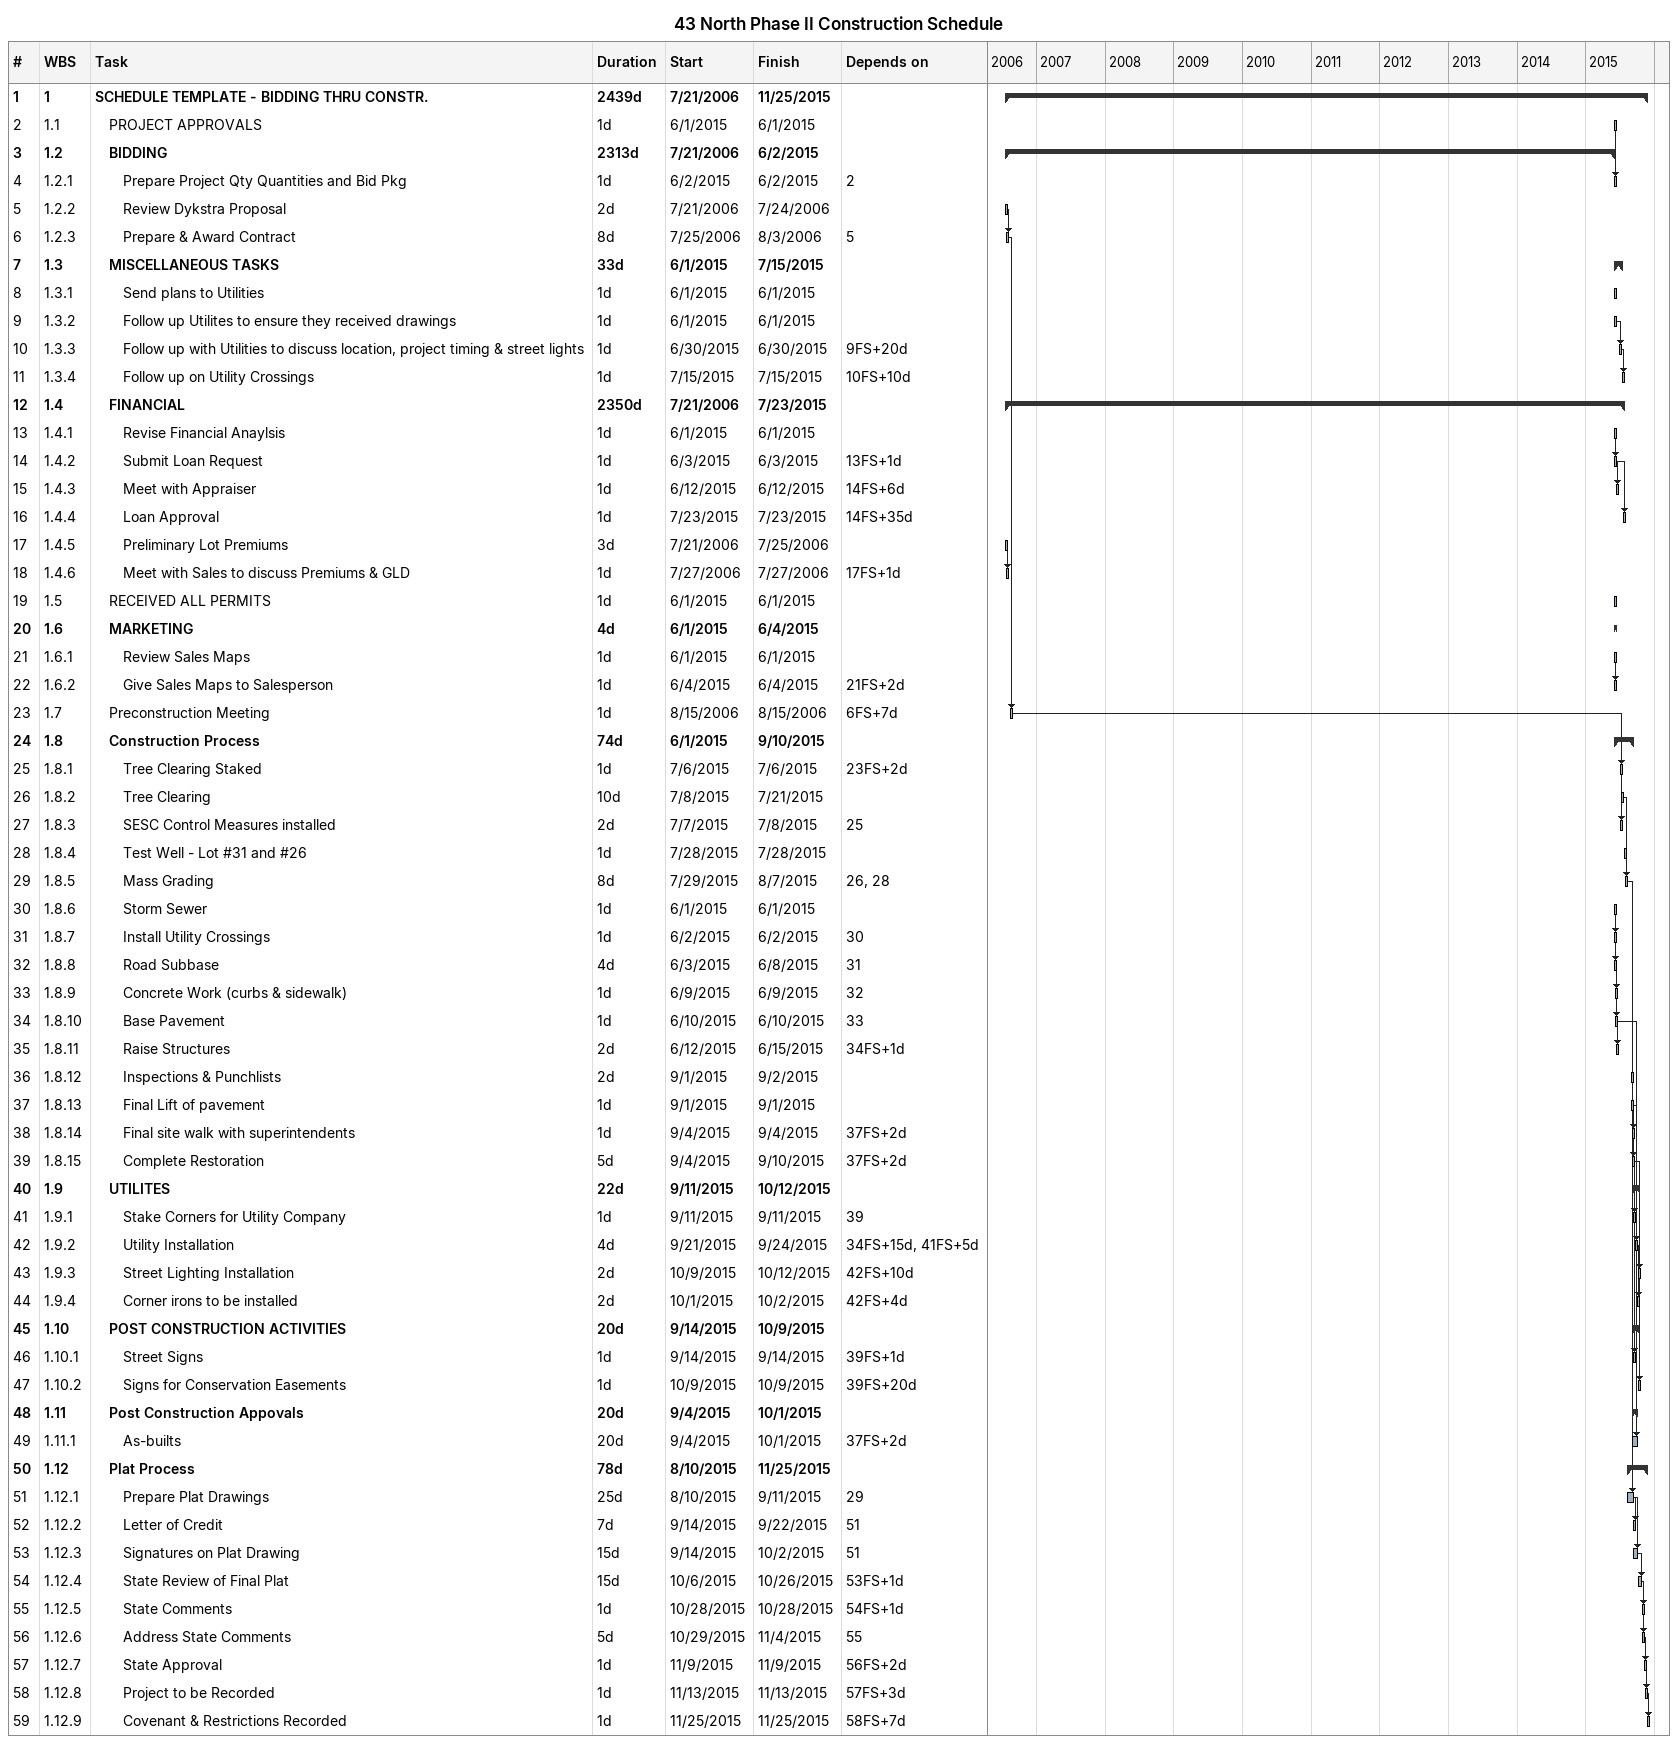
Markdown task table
43 North Phase II Construction Schedule

| ID | WBS | Task | Duration | Start | Finish | Predecessors |
|---|---|---|---|---|---|---|
| 1 | 1 | **SCHEDULE TEMPLATE - BIDDING THRU CONSTR.** | 2439d | 2006-07-21 | 2015-11-25 |  |
| 2 | 1.1 | PROJECT APPROVALS | 1d | 2015-06-01 | 2015-06-01 |  |
| 3 | 1.2 | **BIDDING** | 2313d | 2006-07-21 | 2015-06-02 |  |
| 4 | 1.2.1 | Prepare Project Qty Quantities and Bid Pkg | 1d | 2015-06-02 | 2015-06-02 | 2 |
| 5 | 1.2.2 | Review Dykstra Proposal | 2d | 2006-07-21 | 2006-07-24 |  |
| 6 | 1.2.3 | Prepare & Award Contract | 8d | 2006-07-25 | 2006-08-03 | 5 |
| 7 | 1.3 | **MISCELLANEOUS TASKS** | 33d | 2015-06-01 | 2015-07-15 |  |
| 8 | 1.3.1 | Send plans to Utilities | 1d | 2015-06-01 | 2015-06-01 |  |
| 9 | 1.3.2 | Follow up Utilites to ensure they received drawings | 1d | 2015-06-01 | 2015-06-01 |  |
| 10 | 1.3.3 | Follow up with Utilities to discuss location, project timing & street lights | 1d | 2015-06-30 | 2015-06-30 | 9FS+20d |
| 11 | 1.3.4 | Follow up on Utility Crossings | 1d | 2015-07-15 | 2015-07-15 | 10FS+10d |
| 12 | 1.4 | **FINANCIAL** | 2350d | 2006-07-21 | 2015-07-23 |  |
| 13 | 1.4.1 | Revise Financial Anaylsis | 1d | 2015-06-01 | 2015-06-01 |  |
| 14 | 1.4.2 | Submit Loan Request | 1d | 2015-06-03 | 2015-06-03 | 13FS+1d |
| 15 | 1.4.3 | Meet with Appraiser | 1d | 2015-06-12 | 2015-06-12 | 14FS+6d |
| 16 | 1.4.4 | Loan Approval | 1d | 2015-07-23 | 2015-07-23 | 14FS+35d |
| 17 | 1.4.5 | Preliminary Lot Premiums | 3d | 2006-07-21 | 2006-07-25 |  |
| 18 | 1.4.6 | Meet with Sales to discuss Premiums & GLD | 1d | 2006-07-27 | 2006-07-27 | 17FS+1d |
| 19 | 1.5 | RECEIVED ALL PERMITS | 1d | 2015-06-01 | 2015-06-01 |  |
| 20 | 1.6 | **MARKETING** | 4d | 2015-06-01 | 2015-06-04 |  |
| 21 | 1.6.1 | Review Sales Maps | 1d | 2015-06-01 | 2015-06-01 |  |
| 22 | 1.6.2 | Give Sales Maps to Salesperson | 1d | 2015-06-04 | 2015-06-04 | 21FS+2d |
| 23 | 1.7 | Preconstruction Meeting | 1d | 2006-08-15 | 2006-08-15 | 6FS+7d |
| 24 | 1.8 | **Construction Process** | 74d | 2015-06-01 | 2015-09-10 |  |
| 25 | 1.8.1 | Tree Clearing Staked | 1d | 2015-07-06 | 2015-07-06 | 23FS+2d |
| 26 | 1.8.2 | Tree Clearing | 10d | 2015-07-08 | 2015-07-21 |  |
| 27 | 1.8.3 | SESC Control Measures installed | 2d | 2015-07-07 | 2015-07-08 | 25 |
| 28 | 1.8.4 | Test Well - Lot #31 and #26 | 1d | 2015-07-28 | 2015-07-28 |  |
| 29 | 1.8.5 | Mass Grading | 8d | 2015-07-29 | 2015-08-07 | 26, 28 |
| 30 | 1.8.6 | Storm Sewer | 1d | 2015-06-01 | 2015-06-01 |  |
| 31 | 1.8.7 | Install Utility Crossings | 1d | 2015-06-02 | 2015-06-02 | 30 |
| 32 | 1.8.8 | Road Subbase | 4d | 2015-06-03 | 2015-06-08 | 31 |
| 33 | 1.8.9 | Concrete Work (curbs & sidewalk) | 1d | 2015-06-09 | 2015-06-09 | 32 |
| 34 | 1.8.10 | Base Pavement | 1d | 2015-06-10 | 2015-06-10 | 33 |
| 35 | 1.8.11 | Raise Structures | 2d | 2015-06-12 | 2015-06-15 | 34FS+1d |
| 36 | 1.8.12 | Inspections & Punchlists | 2d | 2015-09-01 | 2015-09-02 |  |
| 37 | 1.8.13 | Final Lift of pavement | 1d | 2015-09-01 | 2015-09-01 |  |
| 38 | 1.8.14 | Final site walk with superintendents | 1d | 2015-09-04 | 2015-09-04 | 37FS+2d |
| 39 | 1.8.15 | Complete Restoration | 5d | 2015-09-04 | 2015-09-10 | 37FS+2d |
| 40 | 1.9 | **UTILITES** | 22d | 2015-09-11 | 2015-10-12 |  |
| 41 | 1.9.1 | Stake Corners for Utility Company | 1d | 2015-09-11 | 2015-09-11 | 39 |
| 42 | 1.9.2 | Utility Installation | 4d | 2015-09-21 | 2015-09-24 | 34FS+15d, 41FS+5d |
| 43 | 1.9.3 | Street Lighting Installation | 2d | 2015-10-09 | 2015-10-12 | 42FS+10d |
| 44 | 1.9.4 | Corner irons to be installed | 2d | 2015-10-01 | 2015-10-02 | 42FS+4d |
| 45 | 1.10 | **POST CONSTRUCTION ACTIVITIES** | 20d | 2015-09-14 | 2015-10-09 |  |
| 46 | 1.10.1 | Street Signs | 1d | 2015-09-14 | 2015-09-14 | 39FS+1d |
| 47 | 1.10.2 | Signs for Conservation Easements | 1d | 2015-10-09 | 2015-10-09 | 39FS+20d |
| 48 | 1.11 | **Post Construction Appovals** | 20d | 2015-09-04 | 2015-10-01 |  |
| 49 | 1.11.1 | As-builts | 20d | 2015-09-04 | 2015-10-01 | 37FS+2d |
| 50 | 1.12 | **Plat Process** | 78d | 2015-08-10 | 2015-11-25 |  |
| 51 | 1.12.1 | Prepare Plat Drawings | 25d | 2015-08-10 | 2015-09-11 | 29 |
| 52 | 1.12.2 | Letter of Credit | 7d | 2015-09-14 | 2015-09-22 | 51 |
| 53 | 1.12.3 | Signatures on Plat Drawing | 15d | 2015-09-14 | 2015-10-02 | 51 |
| 54 | 1.12.4 | State Review of Final Plat | 15d | 2015-10-06 | 2015-10-26 | 53FS+1d |
| 55 | 1.12.5 | State Comments | 1d | 2015-10-28 | 2015-10-28 | 54FS+1d |
| 56 | 1.12.6 | Address State Comments | 5d | 2015-10-29 | 2015-11-04 | 55 |
| 57 | 1.12.7 | State Approval | 1d | 2015-11-09 | 2015-11-09 | 56FS+2d |
| 58 | 1.12.8 | Project to be Recorded | 1d | 2015-11-13 | 2015-11-13 | 57FS+3d |
| 59 | 1.12.9 | Covenant & Restrictions Recorded | 1d | 2015-11-25 | 2015-11-25 | 58FS+7d |
